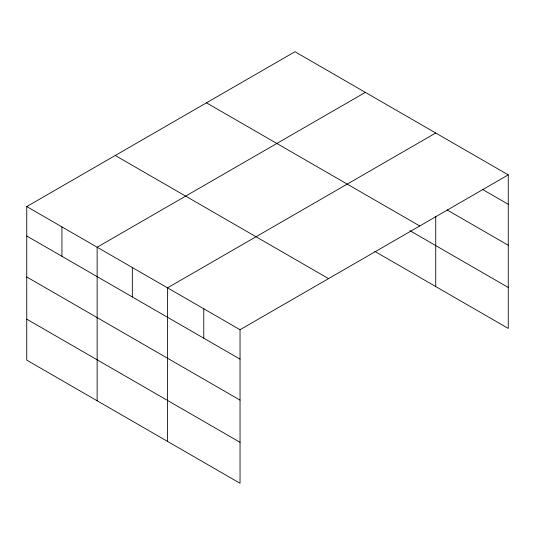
<?xml version="1.0" encoding="UTF-8"?>
<svg xmlns="http://www.w3.org/2000/svg" width="535" height="535" viewBox="0 0 535 535"><rect width="100%" height="100%" fill="white"/><g stroke="black" fill="none" stroke-linecap="round" stroke-linejoin="round"><path stroke-width="0.8" d="M508.25 174.871L294.959 51.728L26.75 206.577L26.75 360.129L240.041 483.272L240.041 329.721L508.25 174.871L508.25 328.423L374.687 251.31M365.345 92.368L97.136 247.217L97.136 400.768M435.731 133.001L167.522 287.85L167.522 441.402M482.657 189.517L508.25 204.296M447.106 209.954L508.25 245.257M206.45 102.827L419.741 225.971M409.877 230.665L508.25 287.462M115.259 155.478L328.55 278.621M26.75 206.577L240.041 329.721M26.75 236.002L240.041 359.145M26.75 276.969L240.041 400.106M26.75 319.168L240.041 442.311M435.731 216.628L435.731 286.553M203.781 308.789L203.781 338.214M132.326 267.533L132.326 296.958M61.94 226.9L61.94 256.325"/></g></svg>
